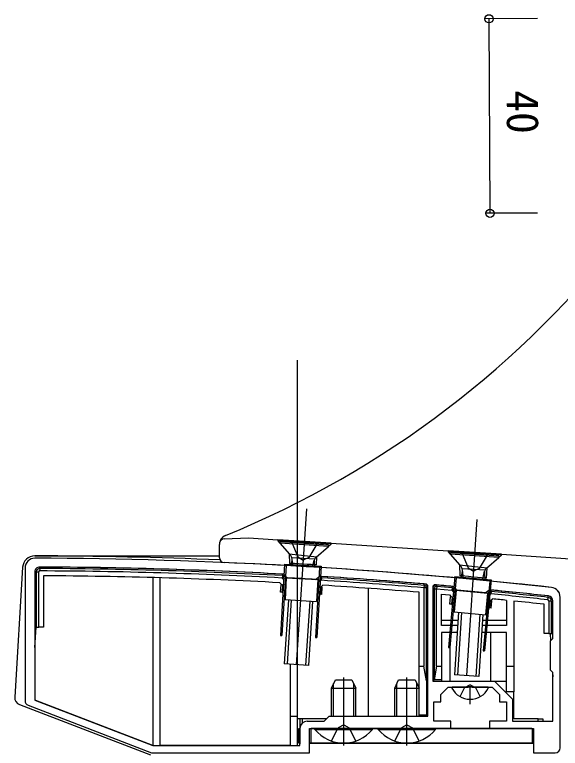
# Model space of a CAD drawing. Units: millimetres, scale not verified. Extents: x -693 to 693, y -1120 to 1121.
# Drawn here: x -327.3 to -215.2, y -799.7 to -648.8 of the extents above; entities that cross this region are included whole.
import ezdxf
from ezdxf.enums import TextEntityAlignment as Align

# ---------------------------------------------------------------- set-up
doc = ezdxf.new("R2010")
doc.units = ezdxf.units.MM
doc.header["$LTSCALE"] = 6
for name, color, linetype in [('0-2_YKK_11', 7, 'Continuous'), ('0-3_YKK_12', 2, 'Continuous'), ('0-4_YKK_13', 4, 'Continuous'), ('0-6_YKK_D', 6, 'Continuous')]:
    doc.layers.add(name, color=color, linetype=linetype)
doc.styles.add('ＭＳ ゴシック', font='')
doc.styles.get('ＭＳ ゴシック').set_extended_font_data('MS Gothic')

msp = doc.modelspace()

# ---------------------------------------------------------------- linework, layer by layer
at = {"layer": '0-2_YKK_11'}
for p, q in [((-325.212, -762.57), (-325.212, -789.883)), ((-241.087, -766.028), (-241.412, -766.327)), ((-241.412, -766.327), (-241.412, -785.87)), ((-215.212, -799.57), (-215.212, -768.57)), ((-324.571, -790.816), (-299.212, -800.57)), ((-298.934, -799.07), (-268.712, -799.07))]:
    msp.add_line(p, q, dxfattribs=at)
for points in [[(-323.212, -763.373), (-323.212, -789.732), (-298.934, -799.07)], [(-271.228, -764.598), (-271.435, -764.498), (-271.926, -763.948), (-272.133, -763.848)], [(-264.501, -764.293), (-264.719, -764.369), (-265.269, -764.858), (-265.487, -764.934)], [(-267.212, -794.07), (-263.712, -794.07), (-262.712, -793.07), (-242.412, -793.07), (-242.412, -766.191), (-242.687, -765.892)], [(-241.412, -766.327), (-241.412, -785.87), (-233.712, -785.87), (-228.715, -785.87), (-225.012, -789.573), (-225.012, -794.07), (-216.712, -794.07), (-216.712, -784.07), (-217.212, -783.57), (-217.212, -777.57), (-216.712, -777.07), (-216.712, -769.319)], [(-229.581, -767.084), (-229.802, -767.151), (-230.456, -767.694), (-236.43, -767.14), (-236.98, -766.478), (-237.184, -766.371)], [(-299.212, -800.57), (-266.712, -800.57), (-266.712, -795.57), (-237.712, -795.57), (-237.712, -794.07), (-241.212, -794.07), (-241.212, -790.07), (-239.712, -790.07), (-239.712, -788.57), (-238.212, -787.07), (-234.171, -787.07), (-233.987, -786.95), (-233.437, -786.95), (-233.254, -787.07), (-229.212, -787.07), (-227.712, -788.57), (-227.712, -790.07), (-226.212, -790.07), (-226.212, -794.07), (-229.712, -794.07), (-229.712, -795.57), (-220.712, -795.57), (-220.712, -800.57), (-216.212, -800.57)], [(-298.934, -799.07), (-268.712, -799.07), (-268.712, -795.57)]]:
    msp.add_lwpolyline(points, dxfattribs=at)
for centre, radius, start, end in [((-323.212, -762.57), 2, 89.80939, 179.99999), ((-326.533, -1760.561), 999.997, 83.71122, 89.80938), ((-322.212, -763.373), 1, 89.75176, 180), ((-326.533, -1760.564), 998.2, 86.87597, 89.75176), ((-326.532, -1760.546), 997.482, 86.49138, 86.82169), ((-326.534, -1760.579), 998.215, 85.18167, 86.43713), ((-326.526, -1760.488), 998.124, 84.86459, 85.08947), ((-326.532, -1760.559), 998.195, 83.73506, 84.42628), ((-217.212, -768.57), 2, 359.99999, 83.71124), ((-217.712, -769.319), 1, 359.99999, 83.73507), ((-324.212, -789.883), 1, 180.00003, 248.9625), ((-267.212, -795.57), 1.5, 90.00001, 179.99999), ((-216.212, -799.57), 1, 270.00001, 359.99999)]:
    msp.add_arc(centre, radius, start, end, dxfattribs=at)
at = {"layer": '0-3_YKK_12'}
for p, q in [((-269.212, -799.07), (-269.212, -719.801)), ((-267.332, -750.393), (-269.462, -782.472)), ((-232.314, -752.604), (-234.445, -784.683)), ((-266.712, -798.57), (-220.712, -798.57))]:
    msp.add_line(p, q, dxfattribs=at)
at = {"layer": '0-4_YKK_13'}
for p, q in [((-273.261, -756.774), (-273.274, -756.974)), ((-273.274, -756.974), (-270.896, -759.681)), ((-262.297, -757.684), (-273.274, -756.974)), ((-262.284, -757.484), (-273.261, -756.774)), ((-272.794, -757.195), (-272.814, -757.495)), ((-262.816, -757.858), (-272.794, -757.195)), ((-270.35, -757.358), (-269.136, -760.287)), ((-285.256, -760.463), (-285.27, -757.772)), ((-262.836, -758.157), (-272.814, -757.495)), ((-272.814, -757.495), (-270.593, -760.032)), ((-265.374, -760.379), (-262.836, -758.157)), ((-265.219, -760.251), (-262.297, -757.684)), ((-262.816, -757.858), (-262.836, -758.157)), ((-262.297, -757.684), (-262.284, -757.484)), ((-262.284, -757.484), (-238.249, -759.039)), ((-323.199, -760.07), (-285.258, -760.07)), ((-270.896, -759.681), (-265.219, -760.251)), ((-270.896, -759.681), (-270.819, -761.615)), ((-265.671, -760.775), (-270.35, -760.464)), ((-269.136, -760.287), (-268.034, -760.971)), ((-265.328, -761.935), (-265.219, -760.251)), ((-238.249, -759.039), (-238.262, -759.238)), ((-238.262, -759.238), (-235.917, -761.907)), ((-227.285, -759.948), (-238.262, -759.238)), ((-237.781, -759.458), (-237.8, -759.758)), ((-227.822, -760.42), (-237.8, -759.758)), ((-237.8, -759.758), (-235.579, -762.295)), ((-227.803, -760.121), (-237.781, -759.458)), ((-235.336, -759.621), (-234.122, -762.55)), ((-230.36, -762.642), (-227.822, -760.42)), ((-230.207, -762.515), (-227.285, -759.948)), ((-227.803, -760.121), (-227.822, -760.42)), ((-227.272, -759.748), (-212.08, -760.731)), ((-271.847, -761.756), (-272.693, -776.432)), ((-271.847, -761.756), (-264.359, -762.188)), ((-271.365, -762.084), (-271.348, -761.785)), ((-270.526, -762.133), (-270.317, -761.05)), ((-270.145, -762.154), (-270.302, -760.694)), ((-266.091, -762.391), (-265.749, -760.997)), ((-265.782, -761.352), (-265.72, -762.414)), ((-235.917, -761.907), (-230.207, -762.515)), ((-235.917, -761.907), (-235.826, -764.178)), ((-325.708, -762.417), (-327.343, -789.163)), ((-322.912, -763.373), (-322.412, -763.373)), ((-322.209, -762.673), (-322.211, -763.173)), ((-322.209, -762.673), (-322.208, -762.373)), ((-271.565, -762.073), (-272.394, -776.449)), ((-264.676, -762.47), (-271.565, -762.073)), ((-264.676, -762.47), (-265.505, -776.846)), ((-264.359, -762.188), (-265.206, -776.864)), ((-264.876, -762.459), (-264.859, -762.159)), ((-235.572, -764.705), (-235.303, -763.313)), ((-230.658, -763.038), (-235.336, -762.727)), ((-235.095, -764.748), (-235.289, -762.957)), ((-234.122, -762.55), (-233.02, -763.234)), ((-231.189, -765.114), (-230.735, -763.26)), ((-230.347, -764.691), (-230.207, -762.515)), ((-298.934, -764.546), (-298.934, -799.07)), ((-297.434, -799.07), (-297.434, -764.589)), ((-272.32, -764.138), (-272.347, -764.637)), ((-271.995, -764.324), (-272.347, -764.637)), ((-272.347, -764.637), (-272.033, -764.99)), ((-272.32, -764.138), (-272.304, -763.838)), ((-271.509, -764.58), (-271.768, -769.073)), ((-271.595, -764.731), (-271.725, -764.846)), ((-271.595, -764.731), (-271.711, -764.601)), ((-271.595, -764.731), (-271.514, -764.659)), ((-271.509, -764.58), (-265.02, -764.954)), ((-265.438, -764.937), (-271.233, -764.598)), ((-265.244, -764.942), (-265.293, -764.886)), ((-265.02, -764.954), (-265.279, -769.447)), ((-264.814, -764.862), (-265.025, -765.05)), ((-264.516, -764.902), (-264.336, -765.105)), ((-264.304, -764.606), (-264.336, -765.105)), ((-264.304, -764.606), (-264.286, -764.307)), ((-236.84, -764.29), (-238.197, -778.927)), ((-236.569, -764.617), (-237.899, -778.955)), ((-236.84, -764.29), (-229.372, -764.983)), ((-229.698, -765.254), (-236.569, -764.617)), ((-236.369, -764.635), (-236.342, -764.336)), ((-230.768, -763.614), (-230.678, -765.163)), ((-229.372, -764.983), (-230.73, -779.62)), ((-229.897, -765.236), (-229.87, -764.937)), ((-272.448, -766.029), (-272.818, -765.613)), ((-272.68, -767.518), (-272.594, -766.02)), ((-272.294, -766.038), (-272.594, -766.02)), ((-272.294, -766.038), (-272.381, -767.535)), ((-272.294, -766.038), (-272.095, -766.049)), ((-271.795, -766.066), (-271.595, -766.078)), ((-265.106, -766.452), (-264.906, -766.464)), ((-265.033, -765.179), (-264.845, -765.391)), ((-264.607, -766.481), (-264.407, -766.492)), ((-264.538, -765.285), (-264.336, -765.105)), ((-264.407, -766.492), (-264.494, -767.99)), ((-264.108, -766.51), (-264.407, -766.492)), ((-263.982, -766.129), (-264.391, -766.493)), ((-243.17, -766.152), (-243.212, -766.65)), ((-243.17, -766.152), (-243.145, -765.853)), ((-240.568, -766.375), (-240.612, -766.873)), ((-240.568, -766.375), (-240.542, -766.076)), ((-237.42, -766.651), (-240.568, -766.375)), ((-229.698, -765.254), (-231.028, -779.592)), ((-272.381, -767.535), (-272.68, -767.518)), ((-272.381, -767.535), (-272.181, -767.547)), ((-271.881, -767.564), (-271.682, -767.575)), ((-265.192, -767.95), (-264.993, -767.961)), ((-264.693, -767.978), (-264.494, -767.99)), ((-264.194, -768.007), (-264.494, -767.99)), ((-264.194, -768.007), (-264.108, -766.51)), ((-254.712, -766.756), (-254.712, -793.07)), ((-243.212, -766.65), (-243.212, -782.77)), ((-242.712, -766.65), (-243.212, -766.65)), ((-242.712, -785.77), (-242.712, -766.65)), ((-242.712, -766.65), (-242.412, -766.65)), ((-242.412, -792.77), (-242.412, -766.65)), ((-241.112, -766.873), (-240.612, -766.873)), ((-241.112, -766.873), (-241.112, -785.57)), ((-239.612, -767.964), (-237.967, -768.109)), ((-239.612, -774.37), (-239.612, -767.964)), ((-237.42, -766.651), (-237.464, -767.149)), ((-237.079, -766.83), (-237.075, -766.827)), ((-236.6, -767.124), (-237.016, -771.605)), ((-236.716, -767.268), (-236.823, -767.357)), ((-236.716, -767.268), (-236.805, -767.161)), ((-236.716, -767.268), (-236.605, -767.176)), ((-236.6, -767.124), (-230.128, -767.725)), ((-230.541, -767.687), (-236.349, -767.148)), ((-230.128, -767.725), (-230.544, -772.206)), ((-230.341, -767.705), (-230.394, -767.641)), ((-230.148, -767.938), (-229.967, -768.156)), ((-229.919, -767.637), (-230.137, -767.817)), ((-229.658, -768.07), (-229.453, -767.9)), ((-229.623, -767.695), (-229.453, -767.9)), ((-229.405, -767.402), (-229.453, -767.9)), ((-229.405, -767.402), (-229.375, -767.104)), ((-271.08, -769.112), (-271.957, -782.306)), ((-271.768, -769.073), (-265.279, -769.447)), ((-270.481, -769.147), (-271.358, -782.346)), ((-266.688, -769.366), (-267.566, -782.598)), ((-266.089, -769.4), (-266.968, -782.637)), ((-237.967, -768.109), (-237.611, -768.537)), ((-237.873, -770.019), (-237.735, -768.526)), ((-237.436, -768.553), (-237.735, -768.526)), ((-237.436, -768.553), (-237.575, -770.047)), ((-237.436, -768.553), (-237.237, -768.572)), ((-236.938, -768.6), (-236.739, -768.618)), ((-230.267, -769.218), (-230.068, -769.237)), ((-229.769, -769.265), (-229.57, -769.283)), ((-229.57, -769.283), (-229.708, -770.777)), ((-229.271, -769.311), (-229.57, -769.283)), ((-229.556, -769.284), (-229.136, -768.936)), ((-229.41, -770.804), (-229.271, -769.311)), ((-226.212, -769.227), (-226.212, -774.37)), ((-224.712, -769.38), (-224.712, -782.77)), ((-217.725, -768.614), (-217.78, -769.111)), ((-217.725, -768.614), (-217.692, -768.316)), ((-217.012, -769.409), (-217.512, -769.409)), ((-217.512, -769.409), (-217.512, -776.07)), ((-217.012, -776.07), (-217.012, -769.409)), ((-217.012, -769.409), (-216.712, -769.409)), ((-216.712, -776.07), (-216.712, -769.409)), ((-215.181, -774.515), (-215.212, -768.55)), ((-237.575, -770.047), (-237.873, -770.019)), ((-237.575, -770.047), (-237.375, -770.065)), ((-237.077, -770.093), (-236.878, -770.112)), ((-230.405, -770.712), (-230.206, -770.73)), ((-229.907, -770.758), (-229.708, -770.777)), ((-229.41, -770.804), (-229.708, -770.777)), ((-218.512, -776.07), (-218.512, -770.037)), ((-237.016, -771.605), (-230.544, -772.206)), ((-236.088, -771.691), (-236.943, -784.569)), ((-235.49, -771.747), (-236.344, -784.609)), ((-231.705, -772.098), (-232.553, -784.861)), ((-231.107, -772.153), (-231.954, -784.9)), ((-237.682, -773.37), (-239.612, -773.37)), ((-236.199, -773.37), (-237.381, -773.37)), ((-230.451, -773.37), (-231.188, -773.37)), ((-226.212, -773.37), (-230.15, -773.37)), ((-237.775, -774.37), (-239.612, -774.37)), ((-236.266, -774.37), (-237.473, -774.37)), ((-230.544, -774.37), (-231.255, -774.37)), ((-226.212, -774.37), (-230.242, -774.37)), ((-215.176, -775.514), (-215.181, -774.515)), ((-272.693, -776.432), (-272.394, -776.449)), ((-265.505, -776.846), (-265.206, -776.864)), ((-236.365, -775.87), (-237.613, -775.87)), ((-230.683, -775.87), (-231.354, -775.87)), ((-229.529, -775.87), (-229.529, -785.87)), ((-217.512, -776.07), (-218.512, -776.07)), ((-217.512, -776.07), (-217.012, -776.07)), ((-217.254, -776.07), (-217.165, -777.532)), ((-217.012, -776.07), (-216.712, -776.07)), ((-238.197, -778.927), (-237.899, -778.955)), ((-237.896, -778.92), (-237.896, -785.87)), ((-231.028, -779.592), (-230.73, -779.62)), ((-266.968, -782.637), (-271.957, -782.306)), ((-270.712, -782.389), (-270.712, -793.07)), ((-269.212, -793.07), (-269.212, -782.488)), ((-244.212, -782.77), (-243.212, -782.77)), ((-242.712, -785.77), (-243.212, -782.77)), ((-240.612, -782.77), (-241.079, -785.57)), ((-240.612, -782.77), (-239.612, -782.77)), ((-239.612, -782.77), (-239.612, -785.57)), ((-226.212, -782.77), (-224.712, -782.77)), ((-224.712, -782.77), (-224.712, -788.07)), ((-231.954, -784.9), (-236.943, -784.569)), ((-216.768, -784.019), (-216.712, -784.935)), ((-262.212, -787.27), (-261.412, -785.57)), ((-261.412, -785.57), (-258.012, -785.57)), ((-259.712, -799.07), (-259.712, -785.07)), ((-258.012, -785.57), (-257.212, -787.27)), ((-249.212, -787.27), (-248.412, -785.57)), ((-248.412, -785.57), (-245.012, -785.57)), ((-246.712, -799.07), (-246.712, -785.07)), ((-245.012, -785.57), (-244.212, -787.27)), ((-242.712, -785.77), (-242.712, -792.77)), ((-241.112, -785.57), (-241.079, -785.57)), ((-239.612, -785.57), (-241.079, -785.57)), ((-237.896, -785.87), (-229.529, -785.87)), ((-229.529, -785.87), (-226.212, -785.87)), ((-262.212, -793.07), (-262.212, -787.27)), ((-262.212, -787.27), (-257.212, -787.27)), ((-261.779, -793.07), (-261.779, -786.35)), ((-257.645, -793.07), (-257.645, -786.35)), ((-257.212, -793.07), (-257.212, -787.27)), ((-249.212, -793.07), (-249.212, -787.27)), ((-249.212, -787.27), (-244.212, -787.27)), ((-248.779, -793.07), (-248.779, -786.35)), ((-244.645, -793.07), (-244.645, -786.35)), ((-244.212, -793.07), (-244.212, -787.27)), ((-230.117, -787.07), (-237.308, -787.07)), ((-235.762, -789.035), (-234.857, -787.22)), ((-233.712, -786.611), (-234.857, -787.22)), ((-233.712, -786.611), (-232.567, -787.22)), ((-233.712, -790.57), (-233.712, -787.07)), ((-231.662, -789.035), (-232.567, -787.22)), ((-224.712, -793.57), (-224.712, -788.07)), ((-298.934, -799.07), (-323.02, -789.806)), ((-326.385, -790.654), (-299.444, -801.016)), ((-270.712, -793.07), (-269.212, -793.07)), ((-270.712, -793.07), (-270.712, -799.07)), ((-269.212, -793.57), (-269.212, -793.07)), ((-268.712, -793.57), (-269.212, -793.57)), ((-268.712, -793.57), (-268.712, -798.771)), ((-268.212, -793.57), (-268.712, -793.57)), ((-268.212, -793.57), (-268.212, -794.452)), ((-263.212, -793.57), (-268.212, -793.57)), ((-244.212, -792.77), (-242.712, -792.77)), ((-242.712, -792.77), (-242.412, -792.77)), ((-219.712, -793.57), (-224.712, -793.57)), ((-219.712, -794.07), (-219.712, -793.57)), ((-219.712, -793.57), (-218.774, -793.57)), ((-218.774, -793.57), (-218.774, -794.07)), ((-259.712, -794.826), (-260.857, -795.435)), ((-259.712, -794.826), (-258.567, -795.435)), ((-246.712, -794.826), (-247.857, -795.435)), ((-246.712, -794.826), (-245.567, -795.435)), ((-268.915, -795.57), (-268.712, -795.57)), ((-268.915, -798.57), (-268.915, -795.57)), ((-266.415, -798.57), (-266.415, -795.57)), ((-266.415, -795.57), (-221.012, -795.57)), ((-221.012, -795.57), (-266.412, -795.57)), ((-253.812, -795.57), (-265.612, -795.57)), ((-265.612, -795.817), (-265.612, -795.57)), ((-265.612, -795.817), (-253.812, -795.817)), ((-262.212, -798.152), (-260.857, -795.435)), ((-257.212, -798.152), (-258.567, -795.435)), ((-253.812, -795.817), (-253.812, -795.57)), ((-240.812, -795.57), (-252.612, -795.57)), ((-252.612, -795.817), (-252.612, -795.57)), ((-252.612, -795.817), (-240.812, -795.817)), ((-249.212, -798.152), (-247.857, -795.435)), ((-244.212, -798.152), (-245.567, -795.435)), ((-240.812, -795.817), (-240.812, -795.57)), ((-220.915, -798.57), (-220.915, -795.57)), ((-220.712, -795.87), (-220.712, -800.57)), ((-272.212, -799.07), (-297.434, -799.07)), ((-271.712, -799.07), (-272.212, -799.07)), ((-270.712, -799.07), (-271.712, -799.07)), ((-268.712, -798.57), (-268.915, -798.57)), ((-220.712, -798.57), (-266.712, -798.57))]:
    msp.add_line(p, q, dxfattribs=at)
for points in [[(-284.294, -756.587), (-279.277, -756.385), (-273.261, -756.774)], [(-265.261, -757.696), (-266.851, -760.439), (-268.034, -760.971)], [(-285.255, -760.475), (-285.256, -760.467), (-285.256, -760.463)], [(-227.285, -759.948), (-227.272, -759.748), (-238.249, -759.039)], [(-230.247, -759.959), (-231.838, -762.702), (-233.02, -763.234)], [(-265.328, -761.935), (-265.401, -761.931), (-265.761, -761.909), (-266.381, -761.872), (-267.192, -761.823), (-268.103, -761.77), (-269.01, -761.717), (-269.811, -761.671), (-270.417, -761.637), (-270.758, -761.618), (-270.819, -761.615)], [(-322.912, -763.373), (-323.212, -763.373), (-323.212, -778.95), (-322.957, -774.77), (-322.912, -774.77)], [(-322.912, -763.373), (-322.912, -774.77), (-322.412, -774.77)], [(-321.412, -764.177), (-321.412, -774.77), (-322.412, -774.77), (-322.412, -763.373)], [(-271.431, -764.585), (-271.371, -764.531), (-271.75, -764.105)], [(-264.798, -764.585), (-264.867, -764.508), (-265.293, -764.886)], [(-230.347, -764.691), (-230.421, -764.684), (-230.779, -764.65), (-231.398, -764.59), (-232.206, -764.514), (-233.115, -764.428), (-234.02, -764.344), (-234.82, -764.27), (-235.425, -764.214), (-235.765, -764.183), (-235.826, -764.178)], [(-237.42, -766.651), (-237.394, -766.353), (-240.542, -766.076)], [(-222.226, -766.011), (-222.282, -766.005), (-222.443, -765.988), (-222.691, -765.962), (-223.001, -765.93), (-223.226, -765.906)], [(-244.212, -792.77), (-244.212, -782.77), (-244.212, -767.57)], [(-241.112, -766.873), (-241.412, -766.873), (-241.412, -785.57), (-241.112, -785.57)], [(-240.612, -782.77), (-240.612, -766.873), (-237.464, -767.149), (-237.141, -767.538)], [(-237.076, -766.834), (-237.079, -766.83), (-237.464, -767.149)], [(-236.548, -767.129), (-236.485, -767.076), (-236.848, -766.638)], [(-229.894, -767.369), (-229.964, -767.284), (-230.394, -767.641)], [(-237.914, -775.87), (-239.612, -775.87), (-239.612, -782.77)], [(-226.212, -782.77), (-226.212, -775.87), (-230.382, -775.87)], [(-224.712, -788.07), (-226.212, -788.07), (-226.212, -782.77)], [(-239.612, -785.57), (-239.612, -785.87), (-237.896, -785.87)], [(-219.712, -794.07), (-219.712, -793.57), (-219.712, -793.57)]]:
    msp.add_lwpolyline(points, dxfattribs=at)
for centre, radius, start, end in [((-359.746, -570.796), 200.002, 292.24649, 322.37266), ((-283.27, -757.762), 2, 112.24631, 180.3), ((-284.254, -757.586), 1, 92.3, 169.89274), ((-323.212, -762.57), 2.5, 89.80937, 176.5), ((-326.533, -1760.564), 1000.5, 87.62898, 89.80937), ((-271.496, -760.823), 1.2, 349.07498, 41.2), ((-264.584, -761.282), 1.2, 131.2, 183.32502), ((-284.256, -760.457), 1, 181.02479, 267.58705), ((-326.399, -1760.57), 1000, 83.71894, 87.58705), ((-322.212, -763.373), 1, 89.75176, 180), ((-322.212, -763.373), 0.7, 89.75176, 180), ((-322.212, -763.373), 0.2, 89.75176, 180), ((-326.533, -1760.564), 997.4, 86.88579, 89.75176), ((-326.533, -1760.564), 997.9, 86.88579, 89.75176), ((-326.533, -1760.564), 998.2, 86.88579, 89.75176), ((-236.482, -763.086), 1.2, 349.07498, 41.2), ((-229.57, -763.545), 1.2, 131.2, 183.32502), ((-326.533, -1760.564), 996.4, 86.90973, 89.70556), ((-272.347, -764.637), 0.5, 44.82484, 86.88579), ((-272.347, -764.637), 0.8, 41.65653, 86.88579), ((-271.221, -764.398), 0.5, 221.65653, 233.07896), ((-271.221, -764.398), 0.2, 221.65653, 266.65653), ((-265.426, -764.737), 0.2, 266.65653, 311.65653), ((-264.336, -765.105), 0.8, 124.63373, 131.65653), ((-264.336, -765.105), 0.5, 86.42476, 109.25682), ((-264.336, -765.105), 0.8, 86.42476, 100.57177), ((-326.533, -1760.564), 997.9, 85.20806, 86.42476), ((-326.533, -1760.564), 998.2, 85.20806, 86.42476), ((-271.221, -764.398), 1, 238.22022, 250.62779), ((-265.426, -764.737), 1, 291.41884, 304.88232), ((-326.533, -1760.564), 997.4, 85.20806, 86.42476), ((-326.533, -1760.564), 996.4, 85.26094, 86.40081), ((-243.212, -766.65), 0.5, 0, 85.20806), ((-243.212, -766.65), 0.8, 0, 85.20806), ((-240.612, -766.873), 0.8, 84.97702, 180), ((-240.612, -766.873), 0.5, 84.97702, 180), ((-237.464, -767.149), 0.8, 39.7, 84.97702), ((-237.464, -767.149), 0.5, 39.7, 84.97702), ((-236.331, -766.949), 1, 237.81529, 250.09246), ((-236.331, -766.949), 0.5, 219.7, 234.40891), ((-236.331, -766.949), 0.2, 219.7, 264.7), ((-230.522, -767.487), 0.2, 264.7, 309.7), ((-229.453, -767.9), 0.8, 122.30392, 129.7), ((-229.453, -767.9), 0.5, 84.41442, 106.80586), ((-229.453, -767.9), 0.8, 84.41442, 98.30338), ((-326.533, -1760.564), 997.4, 83.74021, 84.41442), ((-326.533, -1760.564), 997.9, 83.74021, 84.41442), ((-326.533, -1760.564), 998.2, 83.74021, 84.41442), ((-217.212, -768.561), 2, 0.3, 83.71894), ((-230.522, -767.487), 1, 289.16389, 302.58798), ((-326.533, -1760.564), 996.4, 84.2215, 84.39044), ((-326.533, -1760.564), 996.4, 83.77629, 84.1348), ((-217.812, -769.409), 0.3, 0, 83.74021), ((-217.812, -769.409), 0.8, 0, 83.74021), ((-217.812, -769.409), 1.1, 0, 83.74021), ((-237.308, -787.224), 0.154, 90, 207.28096), ((-233.712, -785.37), 4.2, 207.28096, 332.71904), ((-230.117, -787.224), 0.154, 332.71904, 90), ((-325.846, -789.254), 1.5, 176.5, 248.96249), ((-259.712, -790.87), 7.7, 219.98312, 320.01688), ((-246.712, -790.87), 7.7, 219.98312, 320.01688), ((-221.012, -795.87), 0.3, 0, 90)]:
    msp.add_arc(centre, radius, start, end, dxfattribs=at)
msp.add_ellipse((-326.533, -1760.564), major_axis=(1002, 0), ratio=0.998503, start_param=1.5294776, end_param=1.5674692, dxfattribs=at)
at = {"layer": '0-6_YKK_D'}
for p, q in [((-219.894, -649.573), (-230.845, -649.63)), ((-229.845, -649.625), (-229.636, -689.625)), ((-219.894, -689.574), (-230.636, -689.63))]:
    msp.add_line(p, q, dxfattribs=at)
for centre in [(-229.845, -649.625), (-229.636, -689.625)]:
    msp.add_circle(centre, 0.85, dxfattribs=at)

# ---------------------------------------------------------------- texts
at = {"layer": '0-6_YKK_D', "style": 'ＭＳ ゴシック'}
msp.add_text('40', height=6.598, rotation=270.3, dxfattribs=at).set_placement((-228.168, -664.336), align=Align.BOTTOM_LEFT)

doc.saveas('drawing.dxf')
